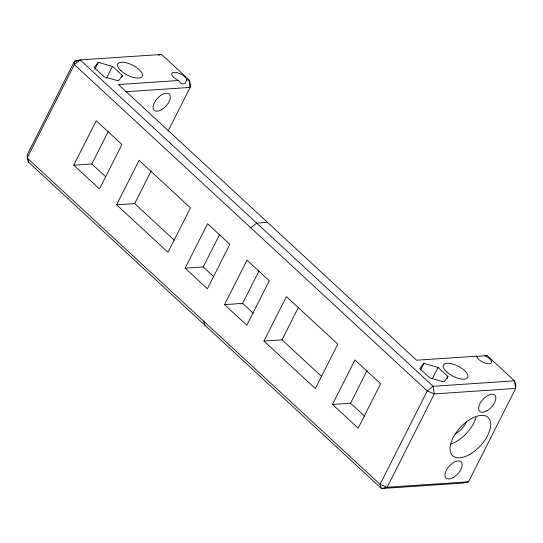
<?xml version="1.0" encoding="UTF-8"?>
<svg xmlns="http://www.w3.org/2000/svg" width="543" height="543" viewBox="0 0 543 543"><rect width="100%" height="100%" fill="white"/><g stroke="black" fill="none" stroke-linecap="round" stroke-linejoin="round"><path stroke-width="0.81" d="M186.622 79.97L185.686 82.332L184.552 83.561L183.215 84.043C181.111 83.941 179.611 82.197 178.62 80.507L177.066 79.76A8.199 3.373 26.8 0 1 174.052 72.314A8.199 3.373 26.8 0 1 186.459 79.129L186.622 79.97L188.95 79.814L190.321 84.016L190.131 87.423L168.072 131.094M94.984 69.042L98.351 62.377L112.476 66.382L122.467 75.626L121.72 77.106M106.489 78.24L112.476 66.382M73.767 165.187L96.22 120.736L121.924 144.499L99.464 188.957L73.767 165.187L91.848 163.979L105.919 176.991M91.848 163.979L108.213 131.582M116.602 204.799L139.056 160.341L190.457 207.874L167.997 252.332L116.602 204.799L134.684 203.591L174.317 240.237M134.684 203.591L151.049 171.188M185.129 268.174L207.589 223.716L229.859 244.316L207.406 288.774L185.129 268.174L203.211 266.966L213.732 276.692M203.211 266.966L219.582 234.562M224.537 304.616L246.997 260.158L269.267 280.758L246.814 325.209L224.537 304.616L242.619 303.401L253.14 313.128M242.619 303.401L258.984 271.005M263.946 341.058L286.399 296.6L337.8 344.133L315.347 388.584L263.946 341.058L282.027 339.843L321.66 376.496M282.027 339.843L298.392 307.447M332.479 404.433L354.932 359.975L380.636 383.745L358.176 428.196L332.479 404.433L350.561 403.218L364.631 416.237M350.561 403.218L366.925 370.821M420.513 370.075L423.879 363.41L438.004 367.414L447.995 376.659L446.875 378.878M432.391 378.532L438.004 367.414M125.738 91.74L190.131 87.423L188.95 79.814L161.536 54.463L80.167 59.906L74.5 61.183L27.34 154.538L27.15 157.952L28.521 162.153L381.464 488.537L462.833 483.094L468.5 481.817L515.66 388.462L515.85 385.048L514.479 380.847L487.064 355.495L476.326 356.48L476.734 356.188L476.897 357.022A8.199 3.373 26.8 0 0 489.304 363.837A8.199 3.373 26.8 0 0 486.29 356.398L484.743 355.651M98.351 62.377L94.217 67.603L104.208 76.848L118.333 80.853L122.467 75.626M423.879 363.41L419.746 368.643L429.737 377.88L443.862 381.885L447.995 376.659M250.778 227.788L256.642 223.098L267.489 222.372M158.298 55.189L161.536 54.463M485.449 355.862L487.064 355.495M77.011 61.02L74.5 61.183L74.31 64.597L27.15 157.952L380.093 484.336L387.139 487.261L468.5 481.817M178.62 80.507L118.428 84.532L416.549 360.213L476.734 356.188M203.618 321.144L204.989 325.345M28.168 159.873L28.521 162.153M476.13 417.302A26.091 13.575 -47.2 0 1 450.792 444.12M466.376 421.863A13.663 7.107 -47.2 0 1 454.953 433.952M427.253 390.98L380.093 484.336L381.464 488.537L387.139 487.261L434.291 393.906L433.11 386.29L80.167 59.906L74.31 64.597L427.253 390.98L434.291 393.906L515.66 388.462L514.479 380.847L433.11 386.29L427.253 390.98M469.729 454.396A26.091 13.575 -47.2 0 0 488.306 417.628A26.091 13.575 -47.2 0 0 453.113 437.746A26.091 13.575 -47.2 0 0 469.729 454.396M446.529 371.799A13.663 5.62 26.8 0 0 467.509 377.752A13.663 5.62 26.8 0 0 452.672 364.034A13.663 5.62 26.8 0 0 446.529 371.799M486.949 410.8A11.064 5.756 -47.2 0 0 494.822 395.209A11.064 5.756 -47.2 0 0 479.903 403.741A11.064 5.756 -47.2 0 0 486.949 410.8M453.262 477.48A11.064 5.756 -47.2 0 0 461.143 461.889A11.064 5.756 -47.2 0 0 446.217 470.421A11.064 5.756 -47.2 0 0 453.262 477.48M161.42 109.767A11.064 5.756 -47.2 0 0 169.294 94.177A11.064 5.756 -47.2 0 0 154.375 102.708A11.064 5.756 -47.2 0 0 161.42 109.767M121.001 70.766A13.663 5.62 26.8 0 0 141.981 76.719A13.663 5.62 26.8 0 0 127.143 63.002A13.663 5.62 26.8 0 0 121.001 70.766"/></g></svg>
